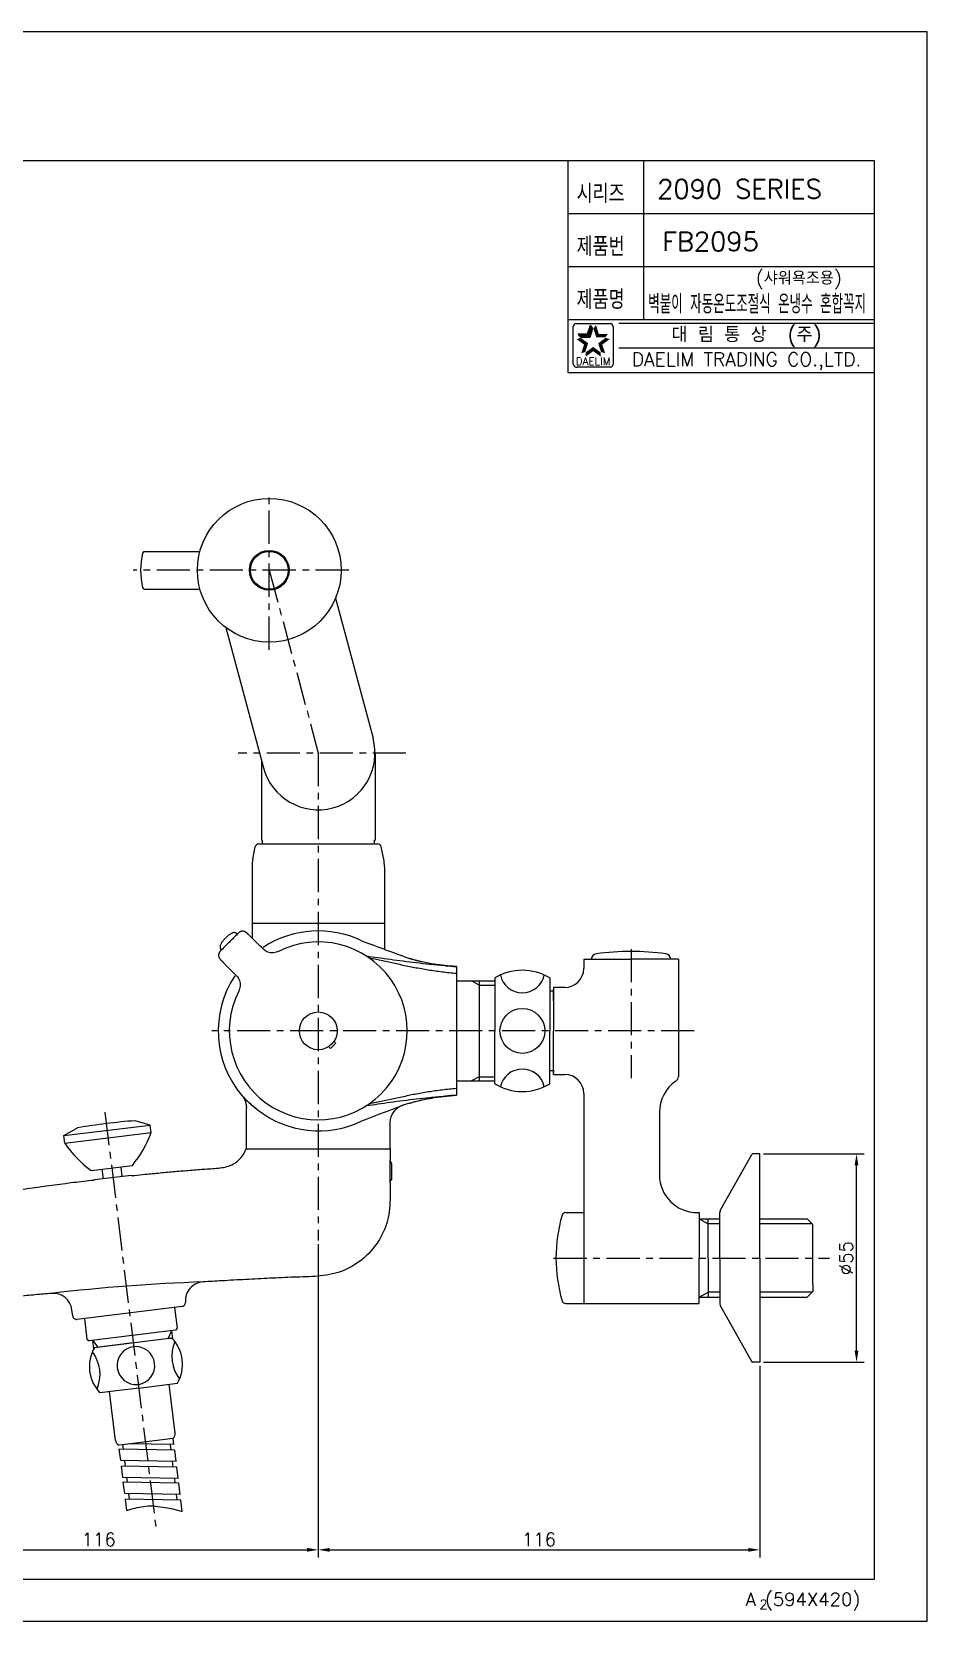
# Model space of a CAD drawing. Extents: x 0 to 594, y 0 to 420.
# Drawn here: x 357.4 to 594, y 0 to 420 of the extents above; entities that cross this region are included whole.
import ezdxf
from ezdxf.enums import TextEntityAlignment as Align

# ---------------------------------------------------------------- set-up
doc = ezdxf.new("R2010")
doc.units = 0
doc.header["$LTSCALE"] = 7
doc.header["$MEASUREMENT"] = 0
doc.linetypes.add('CENTER', pattern=[2, 1.25, -0.25, 0.25, -0.25])
doc.layers.get('0').update_dxf_attribs({"color": 2, "linetype": 'CONTINUOUS'})
for name, color, linetype in [('CL', 1, 'CENTER'), ('D', 2, 'CONTINUOUS'), ('DIM', 2, 'CONTINUOUS'), ('DWG', 7, 'CONTINUOUS')]:
    doc.layers.add(name, color=color, linetype=linetype)
doc.styles.add('GHS', font='romans', dxfattribs={"bigfont": 'ghs'})
doc.styles.add('ROMANS', font='romans')

msp = doc.modelspace()

# ---------------------------------------------------------------- linework, layer by layer
for p, q in [((594, 420), (0, 420)), ((594, 0), (594, 420)), ((0, 0), (594, 0))]:
    msp.add_line(p, q)
at = {"color": 4}
for p, q in [((31, 386), (580, 386)), ((580, 386), (580, 11)), ((580, 11), (31, 11))]:
    msp.add_line(p, q, dxfattribs=at)
at = {"color": 7}
for p, q in [((499, 386), (499, 330)), ((519, 386), (519, 344)), ((499, 372), (580, 372)), ((499, 358), (580, 358)), ((499, 344), (580, 344)), ((499, 330), (580, 330))]:
    msp.add_line(p, q, dxfattribs=at)
at = {"color": 2, "linetype": 'Continuous'}
for p, q in [((500.48, 332.13), (500.48, 342.13)), ((501.23, 342.88), (510.23, 342.88)), ((510.98, 342.13), (510.98, 332.13)), ((512.5, 343), (580, 343)), ((512.5, 336.5), (580, 336.5)), ((510.23, 331.38), (501.48, 331.38))]:
    msp.add_line(p, q, dxfattribs=at)
at = {"color": 2}
for p, q in [((504.24, 340.18), (504.99, 342.49)), ((504.9, 339.27), (505.65, 341.57)), ((505.65, 341.57), (504.99, 342.49)), ((501.81, 340.18), (504.24, 340.18)), ((502.48, 339.27), (501.81, 340.18)), ((502.48, 339.27), (504.9, 339.27)), ((374.9, 72.39), (374.91, 72.39))]:
    msp.add_line(p, q, dxfattribs=at)
at = {"color": 0, "linetype": 'Continuous'}
for p, q in [((411.45, 181.74), (411.66, 181.52)), ((411.45, 181.74), (411.48, 181.7)), ((411.66, 181.52), (411.48, 181.7)), ((407.38, 177.61), (407.35, 177.63)), ((407.56, 177.42), (407.35, 177.63)), ((407.57, 177.42), (407.38, 177.61)), ((457.17, 175.12), (457.17, 175.12)), ((469.59, 172.99), (469.37, 173)), ((469.59, 172.99), (469.59, 138.99)), ((469.59, 169.21), (479.74, 169.21)), ((436.33, 151.34), (435.85, 151.82)), ((437.74, 152.76), (437.26, 153.23)), ((469.36, 138.97), (469.59, 138.99)), ((469.59, 142.77), (479.74, 142.77)), ((414.09, 124.85), (414.09, 135.7)), ((457.17, 136.86), (457.17, 136.86)), ((452.09, 124.85), (452.09, 131.65))]:
    msp.add_line(p, q, dxfattribs=at)
at = {"color": 7, "linetype": 'Continuous'}
for p, q in [((383.78, 117.81), (373.87, 116.59)), ((452.02, 121.72), (452.04, 116.03)), ((368.2, 80.64), (368, 82.27)), ((397.11, 83.18), (369.32, 79.77))]:
    msp.add_line(p, q, dxfattribs=at)
at = {"color": 0, "linetype": 'Continuous'}
msp.add_circle((433.09, 155.99), 5, dxfattribs=at)
at = {"color": 2, "linetype": 'Continuous'}
for centre, radius, start, end in [((501.23, 342.13), 0.75, 90, 180), ((510.23, 342.13), 0.75, 0, 90), ((501.35, 332.26), 0.884, 188.1301, 278.1301), ((510.23, 332.13), 0.75, 270, 0)]:
    msp.add_arc(centre, radius, start, end, dxfattribs=at)
at = {"color": 0, "linetype": 'Continuous'}
for centre, radius, start, end in [((433.09, 155.99), 26.43, 64.1532, 123.3693), ((433.09, 155.99), 23.51, 153.3974, 116.6028), ((433.09, 155.99), 26.43, 146.6307, 220.2557), ((433.18, 155.54), 25.98, 231.3093, 296.107)]:
    msp.add_arc(centre, radius, start, end, dxfattribs=at)
at = {"color": 7, "linetype": 'Continuous'}
for centre, radius, start, end in [((420.01, -409.44), 499.39, 91.9895, 96.6025), ((402.97, 84.66), 5, 93.4224, 184.6371), ((363.04, 81.66), 5, 7, 95.1538), ((396.99, 84.17), 1, 277, 4.6371), ((369.2, 80.76), 1, 187, 277)]:
    msp.add_arc(centre, radius, start, end, dxfattribs=at)
at = {"color": 0, "linetype": 'Continuous'}
for points in [[(411.45, 181.74), (411.42, 181.77), (411.22, 181.89), (410.99, 181.95), (410.73, 181.95), (410.46, 181.88), (410.16, 181.75), (409.8, 181.55), (409.43, 181.3), (409.08, 181.01), (408.73, 180.69), (408.39, 180.35), (408.07, 180), (407.78, 179.64), (407.53, 179.28), (407.33, 178.92), (407.2, 178.62), (407.14, 178.34), (407.13, 178.09), (407.19, 177.86), (407.32, 177.67), (407.35, 177.63)], [(412.05, 181.9), (411.26, 181.12), (410.39, 180.25), (409.61, 179.47)], [(411.48, 181.7), (411.62, 181.48)], [(412.19, 182.03), (412.05, 181.9)], [(414.05, 182), (414.01, 182.03), (413.89, 182.11), (413.7, 182.21), (413.48, 182.28), (413.24, 182.33), (412.98, 182.33), (412.71, 182.28), (412.45, 182.18), (412.19, 182.03)], [(415.26, 180.86), (415.15, 180.96), (414.98, 181.12), (414.83, 181.27), (414.7, 181.4), (414.57, 181.52), (414.46, 181.63), (414.37, 181.72), (414.29, 181.79), (414.22, 181.85), (414.16, 181.91), (414.1, 181.96), (414.05, 182)], [(418.6, 177.55), (417.51, 178.63), (416.34, 179.79), (415.26, 180.86)], [(407.18, 177.04), (407.07, 176.91), (406.92, 176.68), (406.82, 176.43), (406.76, 176.18), (406.75, 175.94), (406.77, 175.71), (406.83, 175.49), (406.91, 175.3), (407, 175.15), (407.08, 175.03), (407.14, 174.96), (407.2, 174.89), (407.27, 174.82), (407.34, 174.74), (407.43, 174.65), (407.53, 174.54), (407.65, 174.41), (407.79, 174.27), (407.94, 174.12), (408.11, 173.95), (408.23, 173.83)], [(409.61, 179.47), (408.83, 178.7), (407.96, 177.82), (407.18, 177.04)], [(407.6, 177.46), (407.38, 177.61)], [(422.57, 177.01), (421.98, 176.77), (421.24, 176.63), (420.49, 176.64), (419.77, 176.81), (419.11, 177.14), (418.6, 177.55)], [(444.62, 179.77), (457.17, 175.12)], [(408.23, 173.83), (409.29, 172.75), (410.46, 171.57), (411.54, 170.48)], [(457.21, 175.11), (457.17, 175.12)], [(457.21, 175.11), (457.17, 175.12)], [(457.38, 175.06), (457.18, 175.12)], [(457.4, 175.05), (457.18, 175.12)], [(457.38, 175.06), (457.21, 175.11)], [(457.44, 175.04), (457.38, 175.06)], [(457.68, 174.96), (457.4, 175.05)], [(457.63, 174.98), (457.4, 175.05)], [(457.94, 174.89), (457.63, 174.98)], [(457.94, 174.89), (457.63, 174.98)], [(458.07, 174.84), (457.68, 174.96)], [(460.27, 174.28), (459.56, 174.45), (457.94, 174.89)], [(466.52, 173.25), (465.15, 173.41), (461.67, 173.98), (459.18, 174.54), (458.07, 174.84)], [(466.62, 173.24), (466.52, 173.25)], [(469.32, 173.01), (466.62, 173.24)], [(467.09, 173.19), (466.62, 173.24)], [(466.62, 173.2), (469.59, 172.99)], [(469.37, 173), (469.32, 173.01)], [(411.54, 170.48), (411.94, 169.98), (412.27, 169.31), (412.44, 168.59), (412.45, 167.84), (412.31, 167.1), (412.07, 166.52)], [(411.64, 170.37), (411.66, 170.35)], [(411.66, 170.35), (411.77, 170.21)], [(411.77, 170.21), (411.81, 170.17)], [(437.74, 152.76), (437.04, 152.05), (436.33, 151.34)], [(412.91, 138.93), (412.95, 138.88), (413, 138.82), (413.05, 138.76), (413.1, 138.69), (413.15, 138.62), (413.2, 138.56), (413.25, 138.48), (413.28, 138.43)], [(412.93, 138.91), (413.04, 138.79), (413.26, 138.54)], [(458.07, 137.14), (459.18, 137.44), (461.67, 138), (465.15, 138.56), (466.52, 138.73)], [(466.52, 138.73), (466.62, 138.74)], [(469.59, 138.99), (466.62, 138.78)], [(466.62, 138.74), (469.31, 138.97)], [(466.62, 138.74), (467.05, 138.78)], [(467.05, 138.78), (469.26, 138.97)], [(469.31, 138.97), (469.36, 138.97)], [(413.26, 138.54), (413.63, 138.15), (414.15, 137.63), (414.85, 136.98), (415.73, 136.21), (416.42, 135.65)], [(413.28, 138.43), (413.3, 138.41), (413.34, 138.33), (413.39, 138.25), (413.44, 138.17), (413.49, 138.08), (413.54, 137.99), (413.58, 137.9), (413.63, 137.8), (413.68, 137.7), (413.72, 137.59), (413.76, 137.49), (413.81, 137.37), (413.85, 137.25), (413.88, 137.13), (413.92, 137.01), (413.95, 136.88), (413.98, 136.74), (414.01, 136.6), (414.04, 136.46), (414.06, 136.31), (414.07, 136.16), (414.08, 136.01), (414.09, 135.86), (414.09, 135.7)], [(416.42, 135.65), (416.79, 135.37)], [(444.62, 132.21), (455.46, 136.38)], [(452.09, 131.65), (452.26, 132.92), (452.77, 134.17), (453.57, 135.2), (454.58, 135.97), (455.32, 136.33)], [(455.32, 136.33), (455.71, 136.46)], [(455.32, 136.33), (455.35, 136.34), (455.52, 136.4), (455.61, 136.43)], [(455.61, 136.43), (455.63, 136.43), (455.7, 136.45)], [(455.61, 136.43), (455.64, 136.44), (455.7, 136.45)], [(457.01, 136.82), (455.71, 136.46)], [(457.17, 136.86), (457.01, 136.82)], [(457.17, 136.86), (457.41, 136.93)], [(457.17, 136.86), (457.38, 136.92)], [(457.17, 136.86), (457.21, 136.87)], [(457.17, 136.86), (457.21, 136.87)], [(457.41, 136.93), (457.68, 137.02)], [(457.41, 136.93), (457.63, 137)], [(457.63, 137), (457.94, 137.09)], [(457.63, 137), (457.94, 137.09)], [(457.94, 137.09), (459.57, 137.53), (460.29, 137.7)]]:
    msp.add_spline(points, degree=3, dxfattribs=at)
for knots in [[26.073562, 26.073562, 26.073562, 26.073562, 26.238366, 27.592494, 28.767616, 29.730376, 30.470044, 31.001639, 31.342866, 31.511682, 31.675366, 32.014586, 32.544575, 33.282554, 34.239489, 35.406961, 36.758255, 36.9498, 36.9498, 36.9498, 36.9498], [26.141258, 26.141258, 26.141258, 26.141258, 26.306061, 27.660189, 28.835312, 29.798071, 30.537739, 31.069334, 31.410561, 31.579378, 31.743061, 32.082281, 32.61227, 33.350249, 34.307184, 35.474656, 36.82595, 37.017495, 37.017495, 37.017495, 37.017495]]:
    msp.add_open_spline([(416.94, 135.26), (416.9, 135.29), (416.49, 135.59), (415.78, 136.15), (414.91, 136.91), (414.2, 137.57), (413.69, 138.09), (413.29, 138.51), (413.11, 138.7), (412.87, 138.98), (413.11, 138.71), (413.29, 138.51), (413.68, 138.09), (414.2, 137.58), (414.89, 136.92), (415.77, 136.16), (416.48, 135.6), (416.89, 135.29), (416.94, 135.26)], degree=3, knots=knots, dxfattribs=at)
at = {"color": 7, "linetype": 'Continuous'}
for points in [[(384.49, 117.81), (387.31, 118.09), (391.29, 118.48), (395.26, 118.84), (399.24, 119.18), (403.22, 119.49), (407.2, 119.79), (408.97, 120.12), (410.63, 120.83), (412.08, 121.9), (413.25, 123.27), (414.09, 124.86)], [(452.09, 124.86), (452.09, 123.48), (452.09, 122.11)], [(382.5, 29.27), (386.91, 30.35), (397.14, 29.02)]]:
    msp.add_spline(points, degree=3, dxfattribs=at)
for points, knots in [([(452.09, 122.11), (452.08, 122.07), (452.06, 121.94), (452.04, 121.81), (452.02, 121.72)], [0, 0, 0, 0, 0.1126203, 0.3962299, 0.3962299, 0.3962299, 0.3962299]), ([(383.93, 117.7), (383.96, 117.71), (384.11, 117.74), (384.3, 117.77), (384.46, 117.8), (384.49, 117.81)], [10.8340127, 10.8340127, 10.8340127, 10.8340127, 10.9341454, 11.2948356, 11.4127691, 11.4127691, 11.4127691, 11.4127691]), ([(303.65, 86.43), (303.8, 86.97), (304.33, 88.77), (305.32, 91.81), (307.18, 95.5), (309.62, 99.04), (312.67, 102.3), (316.17, 105.08), (320.05, 107.3), (324.21, 108.96), (328.58, 109.86), (335.35, 111.04), (344.52, 112.6), (356.12, 114.35), (365.67, 115.65), (371.35, 116.33), (373.16, 116.55)], [1.114088, 1.114088, 1.114088, 1.114088, 2.802946, 6.747256, 10.689061, 15.142779, 19.592929, 24.0454, 28.503989, 32.9537, 37.407206, 41.864622, 53.588739, 65.308095, 77.030213, 82.4982, 82.4982, 82.4982, 82.4982]), ([(373.16, 116.55), (373.21, 116.55), (373.41, 116.56), (373.64, 116.57), (373.82, 116.57), (373.85, 116.58)], [0, 0, 0, 0, 0.1489776, 0.5989488, 0.6905116, 0.6905116, 0.6905116, 0.6905116]), ([(452.11, 115.61), (452.12, 114.47), (452.12, 111.24), (451.79, 105.86), (449.09, 100), (444.8, 95.28), (439.23, 92.06), (432.93, 90.99), (426.61, 90.95), (420.29, 90.6), (413.97, 90.3), (408.1, 89.97), (404.34, 89.75), (402.67, 89.65)], [0, 0, 0, 0, 3.407355, 9.70502, 16.005222, 22.313812, 28.606024, 34.910552, 41.23766, 47.564844, 53.893972, 60.214819, 65.208387, 65.208387, 65.208387, 65.208387]), ([(452.04, 116.03), (452.06, 115.92), (452.08, 115.78), (452.11, 115.65), (452.11, 115.61)], [6.1114499, 6.1114499, 6.1114499, 6.1114499, 6.4235013, 6.5361516, 6.5361516, 6.5361516, 6.5361516]), ([(362.59, 86.64), (361.17, 86.51), (358.99, 86.31), (356.06, 86.04), (353.8, 85.82), (351.54, 85.61), (349.28, 85.38), (347.03, 85.16), (344.77, 84.93), (342.51, 84.69), (340.25, 84.47), (338.45, 83.93), (337.1, 83.34), (336.16, 82.84), (335.26, 82.27), (334.41, 81.63), (333.74, 81.05), (333.37, 80.67), (333.25, 80.54)], [0.003754, 0.003754, 0.003754, 0.003754, 4.293572, 6.562736, 8.831688, 11.101955, 13.371638, 15.638512, 17.91006, 20.179577, 22.447489, 24.713435, 25.777823, 26.843133, 27.908633, 28.973418, 30.038381, 30.571869, 30.571869, 30.571869, 30.571869])]:
    msp.add_open_spline(points, degree=3, knots=knots, dxfattribs=at)
at = {"color": 2}
for points in [[(504.24, 340.18), (504.9, 339.27), (504.99, 342.49), (505.65, 341.57)], [(506.47, 342.49), (505.8, 341.57), (507.22, 340.18), (506.55, 339.27)], [(503.32, 337.35), (504.4, 337.7), (501.36, 338.78), (502.43, 339.13)], [(501.81, 340.18), (502.48, 339.27), (504.24, 340.18), (504.9, 339.27)], [(502.57, 335.05), (503.65, 335.4), (503.32, 337.35), (504.4, 337.7)], [(505.73, 335.6), (505.73, 336.73), (503.77, 334.18), (503.77, 335.31)], [(507.69, 334.18), (507.69, 335.31), (505.73, 335.6), (505.73, 336.73)], [(507.22, 340.18), (506.55, 339.27), (509.64, 340.18), (508.98, 339.27)], [(510.1, 338.78), (509.02, 339.13), (508.14, 337.35), (507.06, 337.7)], [(508.14, 337.35), (507.06, 337.7), (508.89, 335.05), (507.81, 335.4)]]:
    msp.add_solid(points, dxfattribs=at)
at = {"layer": 'CL'}
for p, q in [((420.15, 256.71), (420.15, 298.71)), ((441.15, 277.71), (384.15, 277.71)), ((420.15, 277.71), (433.09, 229.42)), ((456.24, 229.42), (411.97, 229.42)), ((433.09, 229.42), (433.09, 100.6)), ((515.74, 177.61), (515.74, 143.47)), ((532.42, 155.99), (404.98, 155.99)), ((376.71, 134.47), (390.18, 24.76)), ((495.27, 95.97), (568.14, 95.97))]:
    msp.add_line(p, q, dxfattribs=at)
at = {"layer": 'D', "color": 0}
for p, q in [((475.59, 168.11), (473.59, 169.21)), ((475.59, 168.11), (479.74, 168.11)), ((475.59, 143.87), (473.59, 142.77)), ((475.59, 143.87), (479.74, 143.87)), ((533.74, 106.32), (536.08, 104.97)), ((539.24, 104.97), (536.08, 104.97)), ((563.59, 104.97), (549.74, 104.97)), ((533.74, 85.62), (536.08, 86.97)), ((539.24, 86.97), (536.08, 86.97)), ((563.59, 86.97), (549.74, 86.97))]:
    msp.add_line(p, q, dxfattribs=at)
at = {"layer": 'D'}
for p, q in [((550.74, 123.47), (577.32, 123.47)), ((575.32, 71.47), (575.32, 120.47)), ((452.23, 116.36), (452.04, 116.36)), ((433.09, 99.6), (433.09, 16.86)), ((433.09, 99.6), (433.09, 16.86)), ((393.47, 74.67), (394.37, 76.8)), ((374.91, 72.39), (373.52, 74.24)), ((549.74, 67.47), (549.74, 16.86)), ((550.74, 68.47), (577.32, 68.47)), ((320.09, 18.86), (430.09, 18.86)), ((436.09, 18.86), (546.74, 18.86))]:
    msp.add_line(p, q, dxfattribs=at)
for points in [[(574.82, 120.47), (575.82, 120.47), (575.32, 123.47)], [(574.82, 71.47), (575.82, 71.47), (575.32, 68.47)], [(430.09, 19.36), (430.09, 18.36), (433.09, 18.86)], [(436.09, 19.36), (436.09, 18.36), (433.09, 18.86)], [(546.74, 19.36), (546.74, 18.36), (549.74, 18.86)]]:
    msp.add_solid(points, dxfattribs=at)
at = {"layer": 'DWG'}
for p, q in [((387.18, 282.71), (401.82, 282.71)), ((387.18, 282.71), (401.82, 282.71)), ((387.18, 272.71), (401.82, 272.71)), ((387.18, 272.71), (401.82, 272.71)), ((437.66, 270.33), (447.58, 233.3)), ((408.68, 262.57), (418.6, 225.53)), ((418.09, 227.44), (418.09, 206.42)), ((448.09, 229.42), (448.09, 206.42)), ((418.29, 206.42), (418.09, 206.42)), ((418.29, 206.42), (418.29, 205.42)), ((447.89, 206.42), (448.09, 206.42)), ((447.89, 206.42), (447.89, 205.42)), ((415.79, 201.39), (416.43, 204.61)), ((417.41, 205.42), (433.09, 205.42)), ((433.09, 205.42), (448.77, 205.42)), ((450.4, 201.39), (449.75, 204.61)), ((415.59, 199.43), (415.59, 180.52)), ((450.59, 199.43), (450.59, 177.56)), ((415.59, 184.42), (433.09, 184.42)), ((433.09, 184.42), (450.59, 184.42)), ((365.88, 128.31), (388.7, 131.11)), ((365.88, 128.31), (369.48, 130.39)), ((388.7, 131.11), (384.7, 132.26)), ((388.95, 129.13), (388.7, 131.11)), ((366.12, 126.32), (365.88, 128.31)), ((366.12, 126.32), (388.95, 129.13)), ((373.05, 119.11), (383.97, 120.45)), ((376.34, 116.9), (376.03, 119.48)), ((381.31, 117.51), (380.99, 120.09)), ((383.93, 117.7), (383.78, 117.81)), ((452.02, 121.72), (452.44, 120.99)), ((452.44, 120.99), (452.44, 116.72)), ((373.85, 116.58), (373.87, 116.59)), ((452.04, 116.03), (452.44, 116.72)), ((498.48, 107.97), (503.24, 107.97)), ((371.3, 80.01), (371.97, 74.55)), ((395.12, 82.93), (395.79, 77.48)), ((395.36, 76.92), (372.53, 74.11)), ((394.64, 74.57), (394.37, 76.8)), ((395.79, 77.48), (395.36, 76.92)), ((371.97, 74.55), (372.53, 74.11)), ((373.79, 72.01), (373.52, 74.24)), ((384.19, 73.53), (373.76, 72.25)), ((394.44, 74.79), (373.94, 72.27)), ((393.47, 74.67), (394.61, 74.81)), ((385.65, 61.62), (375.4, 60.36)), ((385.65, 61.62), (375.4, 60.36)), ((379.51, 47.78), (377.93, 60.67)), ((385.65, 61.62), (395.9, 62.88)), ((395.3, 49.72), (393.71, 62.61)), ((380.38, 46.57), (381.37, 46.69)), ((381.37, 46.69), (394.77, 48.33)), ((381.37, 46.69), (381.52, 45.44)), ((394.97, 46.68), (382.98, 46.89)), ((393.96, 46.69), (394.14, 45.22)), ((394.97, 46.68), (394.77, 48.33)), ((395.15, 45.21), (380.51, 45.46)), ((380.88, 42.45), (380.51, 45.46)), ((395.52, 42.2), (380.88, 42.45)), ((381.89, 42.44), (382.07, 40.97)), ((394.51, 42.22), (394.69, 40.75)), ((395.52, 42.2), (395.15, 45.21)), ((395.7, 40.73), (381.06, 40.99)), ((381.43, 37.98), (381.06, 40.99)), ((396.07, 37.72), (381.43, 37.98)), ((382.44, 37.98), (382.59, 36.74)), ((396.07, 37.72), (395.7, 40.73)), ((381.95, 33.75), (381.58, 36.76)), ((396.22, 36.5), (381.58, 36.76)), ((396.59, 33.49), (381.95, 33.75)), ((382.96, 33.73), (383.14, 32.26)), ((395.06, 37.74), (395.21, 36.52)), ((396.59, 33.49), (396.22, 36.5)), ((382.5, 29.27), (382.13, 32.28)), ((396.77, 32.02), (382.13, 32.28)), ((395.58, 33.51), (395.76, 32.04)), ((397.14, 29.02), (396.77, 32.02))]:
    msp.add_line(p, q, dxfattribs=at)
at = {"layer": 'DWG', "color": 0}
for p, q in [((503.24, 174.97), (515.74, 174.97)), ((503.24, 174.97), (503.24, 172.47)), ((528.24, 174.97), (515.74, 174.97)), ((528.24, 174.97), (526.24, 174.97)), ((528.24, 174.97), (528.24, 143.95)), ((528.24, 174.97), (528.24, 171.97)), ((528.24, 174.97), (528.24, 171.97)), ((475.59, 169.21), (475.59, 142.77)), ((479.74, 169.99), (479.74, 155.99)), ((494.24, 169.99), (494.24, 166.51)), ((494.24, 168.2), (494.24, 155.99)), ((495.24, 166.47), (494.24, 166.47)), ((495.24, 167.51), (498.24, 167.51)), ((495.24, 167.47), (495.24, 155.99)), ((495.24, 166.37), (495.24, 166.97)), ((495.24, 163.97), (495.24, 166.47)), ((479.74, 141.99), (479.74, 155.99)), ((494.24, 141.99), (494.24, 155.99)), ((495.24, 144.47), (495.24, 155.99)), ((495.24, 145.47), (494.24, 145.47)), ((495.24, 145.57), (495.24, 144.97)), ((495.24, 145.57), (495.24, 144.97)), ((495.24, 144.47), (498.24, 144.47)), ((503.24, 139.47), (503.24, 83.97)), ((523.24, 134.47), (523.24, 117.97)), ((414.09, 124.86), (452.09, 124.85)), ((539.31, 108.54), (547.65, 123.35)), ((549.74, 123.47), (547.89, 123.47)), ((549.74, 95.97), (549.74, 123.47)), ((533.24, 107.97), (533.74, 107.97)), ((533.74, 107.97), (533.74, 95.97)), ((533.74, 106.32), (539.24, 106.32)), ((536.08, 95.97), (536.08, 106.32)), ((539.24, 106.62), (539.24, 108.12)), ((539.24, 95.97), (539.24, 106.62)), ((549.74, 106.32), (562.24, 106.32)), ((562.24, 106.32), (563.74, 104.82)), ((563.74, 88.97), (563.74, 104.82)), ((533.74, 83.97), (533.74, 95.97)), ((536.08, 95.97), (536.08, 85.62)), ((539.24, 95.97), (539.24, 83.82)), ((549.74, 95.97), (549.74, 68.47)), ((563.74, 88.97), (563.74, 87.12)), ((533.74, 85.62), (539.24, 85.62)), ((539.24, 85.62), (539.24, 85.32)), ((549.74, 85.62), (562.24, 85.62)), ((562.24, 85.62), (563.74, 87.12)), ((498.48, 83.97), (533.74, 83.97)), ((539.31, 83.39), (547.65, 68.58)), ((549.74, 68.47), (547.89, 68.47))]:
    msp.add_line(p, q, dxfattribs=at)
at = {"layer": 'DWG'}
for radius in [19, 5.25, 5]:
    msp.add_circle((420.15, 277.71), radius, dxfattribs=at)
at = {"layer": 'DWG', "color": 0}
msp.add_circle((487.02, 155.99), 5.93, dxfattribs=at)
at = {"layer": 'DWG'}
for centre, radius, start, end in [((406.15, 277.71), 20, 166.6576, 193.3424), ((387.18, 282.21), 0.5, 90, 166.6576), ((387.18, 273.21), 0.5, 193.3424, 270), ((433.09, 229.42), 15, 195, 15), ((417.41, 204.42), 1, 90, 168.6901), ((448.77, 204.42), 1, 11.3099, 90), ((425.59, 199.43), 10, 168.6901, 180), ((440.59, 199.43), 10, 0, 11.3099), ((397.8, -37.24), 170, 94.4202, 99.59), ((390.91, 143.22), 30, 214.2758, 233.464), ((360.81, 139.52), 30, 320.536, 339.7242), ((535.9, 95.97), 40, 163.6173, 196.3827), ((498.48, 106.97), 1, 90, 163.6173), ((498.48, 84.97), 1, 196.3827, 270), ((382.61, 67.29), 10, 150.1301, 223.8699), ((384.98, 67.56), 5.02, 97.6359, 275.6566), ((384.87, 67.55), 5.02, 278.3434, 96.3641), ((404.42, 69.97), 10, 157, 217), ((387.23, 67.86), 10, 330.1301, 43.8699), ((365.42, 65.18), 10, 337, 37), ((381.02, 47.92), 1.5, 185.2676, 244.8), ((393.82, 49.5), 1.5, 309.2, 8.7324)]:
    msp.add_arc(centre, radius, start, end, dxfattribs=at)
at = {"layer": 'DWG', "color": 0}
for centre, radius, start, end in [((515.74, 106.97), 70, 90, 97.5497), ((515.74, 106.97), 70, 82.4503, 90), ((498.24, 172.47), 5, 270, 0), ((506.74, 174.87), 1.5, 97.5497, 176.4142), ((524.74, 174.87), 1.5, 3.5858, 82.4503), ((486.99, 158.01), 14, 58.8114, 121.1886), ((487.02, 172.01), 5.93, 192.0585, 347.7419), ((487.02, 139.97), 5.93, 12.2581, 167.9415), ((498.24, 139.47), 5, 0, 90), ((526.74, 143.95), 1.5, 304.4173, 0), ((486.99, 153.97), 14, 238.8114, 301.1886), ((533.24, 134.47), 10, 124.4173, 180), ((547.89, 123.17), 0.3, 90, 141.009), ((533.24, 117.97), 10, 180, 270), ((540.74, 108.12), 1.5, 163.4823, 180), ((540.74, 83.82), 1.5, 180, 196.5177), ((547.89, 68.77), 0.3, 218.991, 270)]:
    msp.add_arc(centre, radius, start, end, dxfattribs=at)
for points, knots in [([(466.62, 173.2), (465.23, 173.32), (461.53, 173.63), (455.59, 174.35), (450.07, 175.12), (446.87, 175.57), (445.9, 175.7)], [0, 0, 0, 0, 4.159803, 11.163741, 17.933243, 20.870916, 20.870916, 20.870916, 20.870916]), ([(446.51, 175.3), (447.13, 175.17), (448.87, 174.82), (451.71, 174.21), (455.09, 173.47), (458.56, 172.76), (462.16, 172.12), (465.84, 171.59), (468.34, 171.35), (469.59, 171.23)], [10.295575, 10.295575, 10.295575, 10.295575, 12.207906, 15.602571, 19.014614, 22.605266, 26.211833, 29.977882, 33.757345, 33.757345, 33.757345, 33.757345]), ([(445.9, 136.27), (446.88, 136.41), (450.08, 136.86), (455.6, 137.63), (461.53, 138.35), (465.24, 138.66), (466.62, 138.78)], [9.638348, 9.638348, 9.638348, 9.638348, 12.596376, 19.344852, 26.358206, 30.512026, 30.512026, 30.512026, 30.512026]), ([(469.59, 140.75), (468.35, 140.63), (465.87, 140.39), (462.22, 139.87), (458.65, 139.24), (455.19, 138.53), (451.8, 137.79), (448.92, 137.16), (447.16, 136.81), (446.51, 136.68)], [0, 0, 0, 0, 3.742688, 7.472272, 11.061283, 14.634491, 18.064047, 21.476353, 23.461595, 23.461595, 23.461595, 23.461595])]:
    msp.add_open_spline(points, degree=3, knots=knots, dxfattribs=at)

# ---------------------------------------------------------------- texts
at = {"color": 7, "style": 'GHS'}
for s, height, p in [('2090 SERIES', 5, (522.65, 375.94)), ('A (594X420)', 3.5, (546.01, 4.03)), ('2', 2.5, (549.67, 3.19))]:
    msp.add_text(s, height=height, dxfattribs=at).set_placement(p)
msp.add_text('FB2095', height=5, dxfattribs=at).set_placement((536.74, 364.58), align=Align.MIDDLE)
at = {"style": 'GHS'}
msp.add_text('(샤워욕조용)', height=3.5, dxfattribs=at).set_placement((548.71, 353.18))
at = {"style": 'GHS', "width": 0.445403}
msp.add_text('벽붙이 자동온도조절식 온냉수 혼합꼭지', height=5, dxfattribs=at).set_placement((520.29, 345.56), (577.85, 345.56), align=Align.FIT)
at = {"color": 7, "linetype": 'Continuous'}
for s, height, style, p in [('대 림 통 상  (주)', 4, 'GHS', (546.26, 339.7)), ('DAELIM TRADING CO.,LTD.', 3.6, 'ROMANS', (546.26, 332.93))]:
    msp.add_text(s, height=height, dxfattribs=dict(at, style=style)).set_placement(p, align=Align.MIDDLE)
at = {"color": 2, "linetype": 'Continuous', "style": 'ROMANS'}
msp.add_text('DAELIM', height=2, dxfattribs=at).set_placement((505.73, 331.93), align=Align.CENTER)
at = {"layer": 'D', "insert": (572.57, 95.97), "char_height": 3.5, "attachment_point": 5, "rotation": 90, "style": 'GHS'}
msp.add_mtext('\\A1;%%c55', dxfattribs=at)
at = {"layer": 'D', "char_height": 3.5, "attachment_point": 5, "style": 'GHS'}
for insert in [(375.09, 21.61), (491.42, 21.61)]:
    msp.add_mtext('\\A1;116', dxfattribs=dict(at, insert=insert))
at = {"layer": 'DIM', "style": 'GHS', "width": 0.8}
for s, p in [('시리즈', (501.34, 374.73)), ('제품번', (501.34, 360.73)), ('제품명', (501.34, 346.73))]:
    msp.add_text(s, height=5, dxfattribs=at).set_placement(p)

doc.saveas('drawing.dxf')
